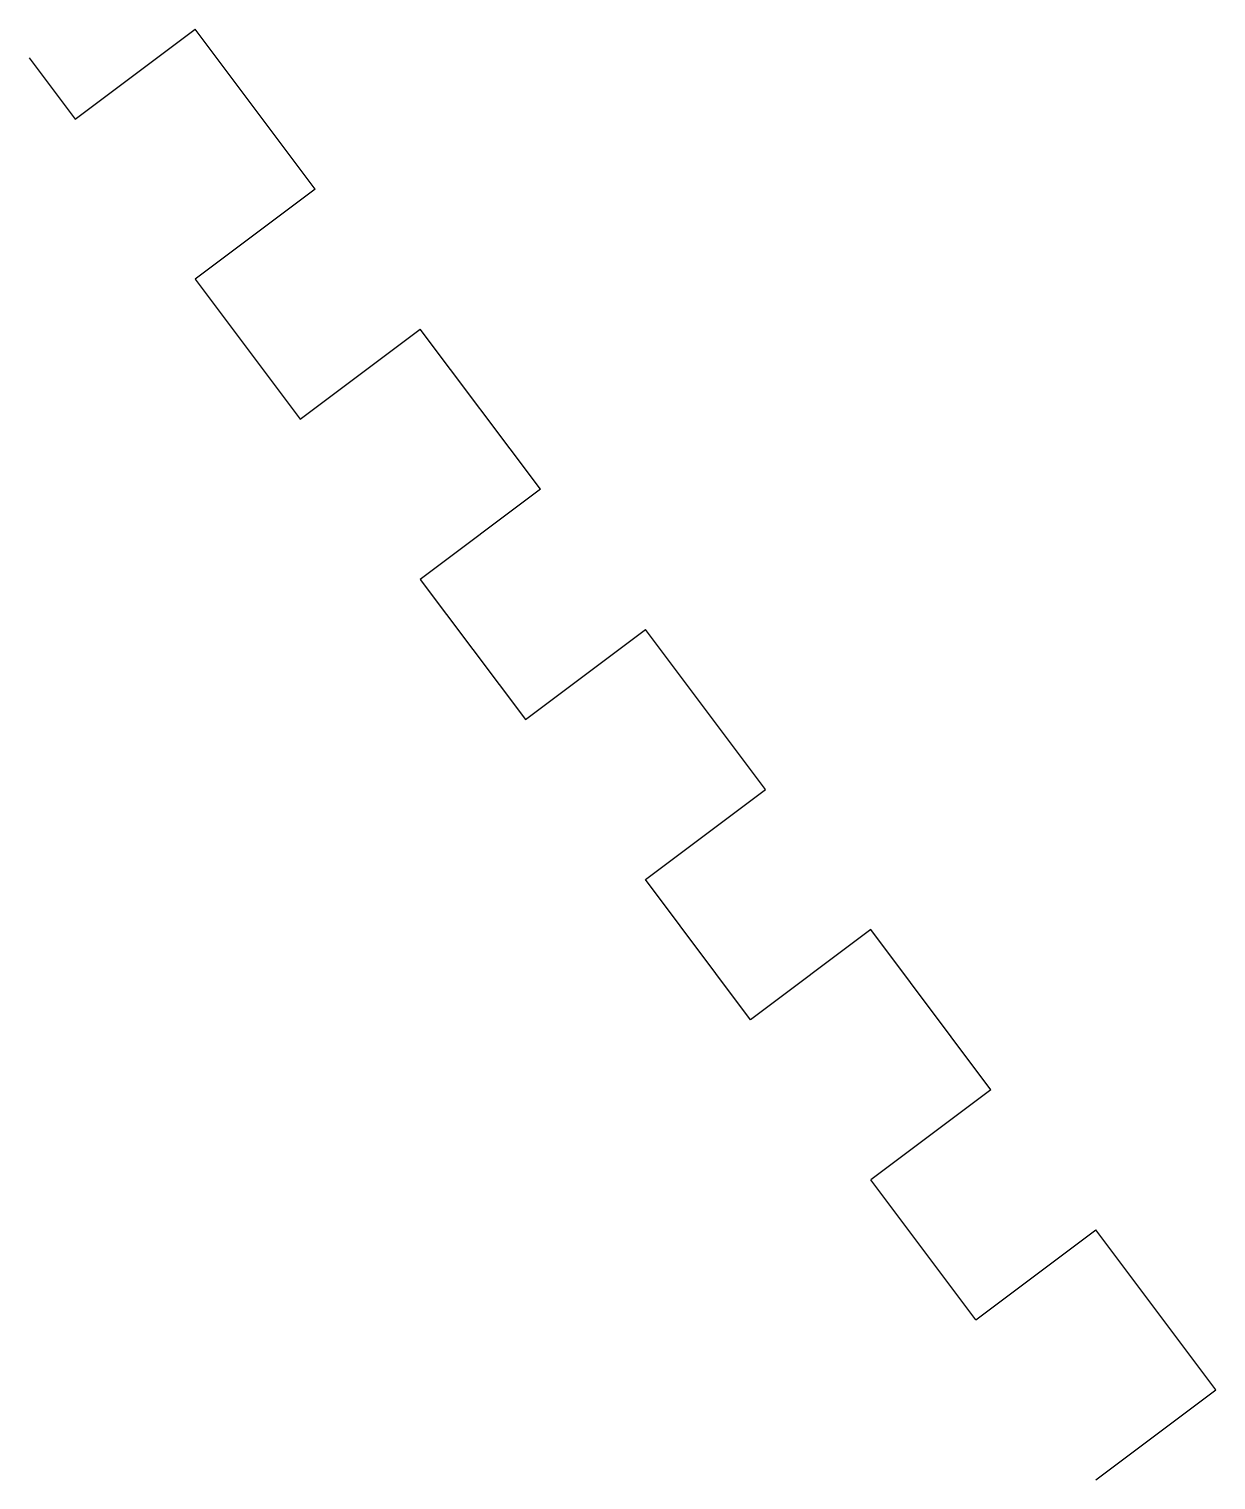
# Model space of a CAD drawing. Header units: millimetres. Extents: x -63 to 119, y -232 to 198.
# Drawn here: x 94.79 to 118.51, y 168.52 to 197.52 of the extents above.
import ezdxf

# ---------------------------------------------------------------- set-up
doc = ezdxf.new("R2010")
doc.units = ezdxf.units.MM
doc.layers.get('0').update_dxf_attribs({"linetype": 'CONTINUOUS'})

msp = doc.modelspace()

# ---------------------------------------------------------------- linework, layer by layer
for p, q in [((95.711, 195.719), (98.111, 197.519)), ((100.511, 194.319), (98.111, 197.519)), ((94.791, 196.945), (95.711, 195.719)), ((100.511, 194.319), (98.111, 192.519)), ((98.111, 192.519), (100.211, 189.719)), ((100.211, 189.719), (102.611, 191.519)), ((105.011, 188.319), (102.611, 191.519)), ((105.011, 188.319), (102.611, 186.519)), ((102.611, 186.519), (104.711, 183.719)), ((104.711, 183.719), (107.111, 185.519)), ((109.511, 182.319), (107.111, 185.519)), ((107.111, 180.519), (109.511, 182.319)), ((109.211, 177.719), (107.111, 180.519)), ((111.611, 179.519), (109.211, 177.719)), ((114.011, 176.319), (111.611, 179.519)), ((114.011, 176.319), (111.611, 174.519)), ((113.711, 171.719), (111.611, 174.519)), ((113.711, 171.719), (116.111, 173.519)), ((118.511, 170.319), (116.111, 173.519)), ((116.111, 168.519), (118.511, 170.319))]:
    msp.add_line(p, q)

doc.saveas('drawing.dxf')
